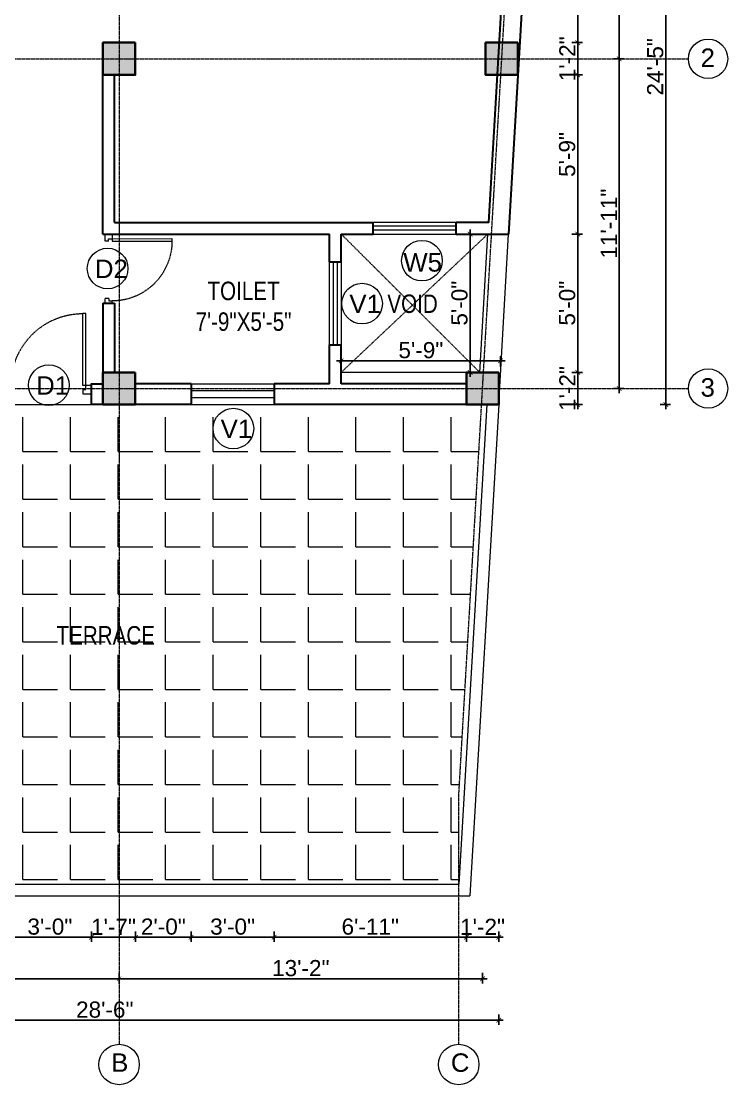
# Model space of a CAD drawing. Header units: inches. Extents: x 94382 to 101671, y 6219 to 10323.
# Drawn here: x 95370.2 to 95676.5, y 7032.1 to 7493.3 of the extents above; entities that cross this region are included whole.
import ezdxf

# ---------------------------------------------------------------- set-up
doc = ezdxf.new("R2010")
doc.units = ezdxf.units.IN
doc.header["$MEASUREMENT"] = 0
doc.linetypes.add('CENTER', pattern=[2, 1.25, -0.25, 0.25, -0.25])
doc.linetypes.add('HIDDEN', pattern=[0.375, 0.25, -0.125])
for name, color, linetype, lineweight in [('Annotate-Lite.w', 4, 'Continuous', 9), ('Annotations-Bold.w', 2, 'Continuous', 13), ('COLOUM', 3, 'Continuous', 35), ('DIM-2', 4, 'Continuous', 20), ('Door-Window.w', 4, 'Continuous', 15), ('HA', 254, 'Continuous', 9), ('wall', 240, 'Continuous', 30), ('wall light', 6, 'Continuous', 18), ('window', 130, 'Continuous', 13)]:
    doc.layers.add(name, color=color, linetype=linetype, lineweight=lineweight)
doc.styles.add('ARAIL', font='arial.ttf')
doc.styles.add('DIM', font='arial.ttf', dxfattribs={"width": 0.8})
doc.styles.add('gaurav', font='arial.ttf')
doc.dimstyles.new('8 inch dim', dxfattribs={"dimtxt": 7, "dimasz": 2, "dimexe": 2, "dimexo": 1, "dimgap": 1, "dimtad": 1, "dimdec": 0, "dimzin": 3, "dimdsep": 46, "dimlunit": 4, "dimtxsty": 'ARAIL', "dimblk": 'ARCHTICK', "dimcen": 0.09, "dimdle": 2, "dimadec": 0, "dimazin": 0, "dimtfac": 1, "dimtdec": 0, "dimtix": 1, "dimtofl": 0, "dimtmove": 1, "dimatfit": 3, "dimldrblk": 'ARCHTICK', "dimfxlon": 1, "dimtolj": 1, "dimtzin": 0, "dimarcsym": 0})

# ---------------------------------------------------------------- blocks, each defined once
blk = doc.blocks.new('column 14')
at = {"layer": 'COLOUM'}
h = blk.add_hatch(color=256, dxfattribs=at)
h.dxf.hatch_style = 1
h.paths.add_polyline_path([(7, 7), (-7, 7), (-7, -7), (7, -7)])
blk.add_lwpolyline([(7, 7), (7, -7), (-7, -7), (-7, 7)], close=True, dxfattribs=at)
blk = doc.blocks.new('*U9')
at = {"layer": 'Door-Window.w', "ltscale": 3}
for p, q in [((11067.44, 10097.93), (11092.24, 10116.76)), ((11068.18, 10096.96), (11093, 10115.8)), ((11092.24, 10116.76), (11093, 10115.8)), ((11063.03, 10097.66), (11065.96, 10099.89)), ((11065.96, 10099.89), (11067.44, 10097.93)), ((11065.25, 10094.74), (11063.03, 10097.66)), ((11066.71, 10095.85), (11065.25, 10094.74)), ((11065.97, 10096.82), (11067.44, 10097.93)), ((11066.71, 10095.85), (11065.97, 10096.82)), ((11067.44, 10097.93), (11068.18, 10096.96)), ((11084.8, 10072.06), (11083.33, 10070.95)), ((11084.8, 10072.06), (11085.54, 10071.08)), ((11084.81, 10068.99), (11087.74, 10071.22)), ((11085.54, 10071.08), (11087, 10072.19)), ((11087.74, 10071.22), (11087, 10072.19)), ((11084.81, 10068.99), (11083.33, 10070.95))]:
    blk.add_line(p, q, dxfattribs=at)
at = {"layer": 'Door-Window.w', "color": 9, "linetype": 'HIDDEN', "lineweight": 18}
blk.add_arc((11068.18, 10096.96), 31.16, 307.2347, 37.1906, dxfattribs=at)
blk = doc.blocks.new('*U6')
at = {"layer": 'Door-Window.w', "ltscale": 3}
for p, q in [((11063.05, 10097.68), (11065.97, 10099.9)), ((11065.25, 10097.81), (11066.71, 10098.92)), ((11065.99, 10096.84), (11065.25, 10097.81)), ((11065.97, 10099.9), (11066.71, 10098.92)), ((11063.05, 10097.68), (11064.53, 10095.73)), ((11065.99, 10096.84), (11064.53, 10095.73)), ((11085.5, 10074.13), (11110.32, 10092.96)), ((11111.05, 10091.97), (11110.32, 10092.96)), ((11086.24, 10073.15), (11111.05, 10091.97)), ((11084.04, 10073.02), (11082.57, 10071.91)), ((11082.57, 10071.91), (11084.79, 10068.98)), ((11084.04, 10073.02), (11084.78, 10072.04)), ((11084.78, 10072.04), (11086.24, 10073.15)), ((11084.79, 10068.98), (11087.72, 10071.2)), ((11086.24, 10073.15), (11085.5, 10074.13)), ((11087.72, 10071.2), (11086.24, 10073.15))]:
    blk.add_line(p, q, dxfattribs=at)
at = {"layer": 'Door-Window.w', "color": 9, "linetype": 'HIDDEN', "lineweight": 18}
blk.add_arc((11085.5, 10074.13), 31.16, 37.1906, 127.1465, dxfattribs=at)
blk = doc.blocks.new('_ArchTick')
at = {"color": 0, "linetype": 'ByBlock', "const_width": 0.15}
blk.add_lwpolyline([(-0.5, -0.5), (0.5, 0.5)], dxfattribs=at)
blk = doc.blocks.new('*D253')
at = {"layer": 'Defpoints', "color": 0, "transparency": 16777216}
for p in [(95508.85, 7346.08), (95508.85, 7341.06), (95577.97, 7341.06)]:
    blk.add_point(p, dxfattribs=at)
at = {"layer": 'DIM-2', "color": 0, "lineweight": -2, "transparency": 16777216}
for p, q in [((95508.85, 7343.58), (95508.85, 7348.08)), ((95577.97, 7343.58), (95577.97, 7348.08)), ((95579.97, 7346.08), (95506.85, 7346.08))]:
    blk.add_line(p, q, dxfattribs=at)
at = {"layer": 'DIM-2', "color": 0, "lineweight": -2, "transparency": 16777216, "xscale": 2, "yscale": 2, "zscale": 2, "rotation": 180}
blk.add_blockref('_ArchTick', (95508.85, 7346.08), dxfattribs=at)
at = {"layer": 'DIM-2', "color": 0, "lineweight": -2, "transparency": 16777216, "xscale": 2, "yscale": 2, "zscale": 2}
blk.add_blockref('_ArchTick', (95577.97, 7346.08), dxfattribs=at)
at = {"layer": 'DIM-2', "color": 0, "transparency": 16777216, "insert": (95543.41, 7350.65), "char_height": 7, "attachment_point": 5, "style": 'ARAIL'}
blk.add_mtext('\\A1;5\'-9"', dxfattribs=at)
blk = doc.blocks.new('*D265')
at = {"layer": 'Defpoints', "color": 0, "transparency": 16777216}
for p in [(95593.43, 7606.06), (95585.5, 7484.06), (95611.43, 7484.06)]:
    blk.add_point(p, dxfattribs=at)
at = {"layer": 'DIM-2', "color": 0, "lineweight": -2, "transparency": 16777216}
for p, q in [((95608.93, 7606.06), (95613.43, 7606.06)), ((95611.43, 7608.06), (95611.43, 7482.06)), ((95608.93, 7484.06), (95613.43, 7484.06))]:
    blk.add_line(p, q, dxfattribs=at)
at = {"layer": 'DIM-2', "color": 0, "lineweight": -2, "transparency": 16777216, "xscale": 2, "yscale": 2, "zscale": 2}
for p, rotation in [((95611.43, 7606.06), 90), ((95611.43, 7484.06), 270)]:
    blk.add_blockref('_ArchTick', p, dxfattribs=dict(at, rotation=rotation))
at = {"layer": 'DIM-2', "color": 0, "transparency": 16777216, "insert": (95606.86, 7545.06), "char_height": 7, "attachment_point": 5, "rotation": 90, "style": 'ARAIL'}
blk.add_mtext('\\A1;10\'-2"', dxfattribs=at)
blk = doc.blocks.new('*D266')
at = {"layer": 'Defpoints', "color": 0, "transparency": 16777216}
for p in [(95585.5, 7484.06), (95585.5, 7470.06), (95611.43, 7470.06)]:
    blk.add_point(p, dxfattribs=at)
at = {"layer": 'DIM-2', "color": 0, "lineweight": -2, "transparency": 16777216}
for p, q in [((95611.43, 7486.06), (95611.43, 7468.06)), ((95608.93, 7484.06), (95613.43, 7484.06)), ((95608.93, 7470.06), (95613.43, 7470.06))]:
    blk.add_line(p, q, dxfattribs=at)
at = {"layer": 'DIM-2', "color": 0, "lineweight": -2, "transparency": 16777216, "xscale": 2, "yscale": 2, "zscale": 2}
for p, rotation in [((95611.43, 7484.06), 90), ((95611.43, 7470.06), 270)]:
    blk.add_blockref('_ArchTick', p, dxfattribs=dict(at, rotation=rotation))
at = {"layer": 'DIM-2', "color": 0, "transparency": 16777216, "insert": (95606.92, 7477.06), "char_height": 7, "attachment_point": 5, "rotation": 90, "style": 'ARAIL'}
blk.add_mtext('\\A1;1\'-2"', dxfattribs=at)
blk = doc.blocks.new('*D267')
at = {"layer": 'Defpoints', "color": 0, "transparency": 16777216}
for p in [(95585.5, 7470.06), (95581.47, 7401.06), (95611.43, 7401.06)]:
    blk.add_point(p, dxfattribs=at)
at = {"layer": 'DIM-2', "color": 0, "lineweight": -2, "transparency": 16777216}
for p, q in [((95608.93, 7470.06), (95613.43, 7470.06)), ((95611.43, 7472.06), (95611.43, 7399.06)), ((95608.93, 7401.06), (95613.43, 7401.06))]:
    blk.add_line(p, q, dxfattribs=at)
at = {"layer": 'DIM-2', "color": 0, "lineweight": -2, "transparency": 16777216, "xscale": 2, "yscale": 2, "zscale": 2}
for p, rotation in [((95611.43, 7470.06), 90), ((95611.43, 7401.06), 270)]:
    blk.add_blockref('_ArchTick', p, dxfattribs=dict(at, rotation=rotation))
at = {"layer": 'DIM-2', "color": 0, "transparency": 16777216, "insert": (95606.86, 7435.56), "char_height": 7, "attachment_point": 5, "rotation": 90, "style": 'ARAIL'}
blk.add_mtext('\\A1;5\'-9"', dxfattribs=at)
blk = doc.blocks.new('*D268')
at = {"layer": 'Defpoints', "color": 0, "transparency": 16777216}
for p in [(95581.47, 7401.06), (95577.97, 7341.06), (95611.43, 7341.06)]:
    blk.add_point(p, dxfattribs=at)
at = {"layer": 'DIM-2', "color": 0, "lineweight": -2, "transparency": 16777216}
for p, q in [((95611.43, 7403.06), (95611.43, 7339.06)), ((95608.93, 7401.06), (95613.43, 7401.06)), ((95608.93, 7341.06), (95613.43, 7341.06))]:
    blk.add_line(p, q, dxfattribs=at)
at = {"layer": 'DIM-2', "color": 0, "lineweight": -2, "transparency": 16777216, "xscale": 2, "yscale": 2, "zscale": 2}
for p, rotation in [((95611.43, 7401.06), 90), ((95611.43, 7341.06), 270)]:
    blk.add_blockref('_ArchTick', p, dxfattribs=dict(at, rotation=rotation))
at = {"layer": 'DIM-2', "color": 0, "transparency": 16777216, "insert": (95606.86, 7371.06), "char_height": 7, "attachment_point": 5, "rotation": 90, "style": 'ARAIL'}
blk.add_mtext('\\A1;5\'-0"', dxfattribs=at)
blk = doc.blocks.new('*D269')
at = {"layer": 'Defpoints', "color": 0, "transparency": 16777216}
for p in [(95577.97, 7341.06), (95577.16, 7327.06), (95611.43, 7327.06)]:
    blk.add_point(p, dxfattribs=at)
at = {"layer": 'DIM-2', "color": 0, "lineweight": -2, "transparency": 16777216}
for p, q in [((95611.43, 7343.06), (95611.43, 7325.06)), ((95608.93, 7341.06), (95613.43, 7341.06)), ((95608.93, 7327.06), (95613.43, 7327.06))]:
    blk.add_line(p, q, dxfattribs=at)
at = {"layer": 'DIM-2', "color": 0, "lineweight": -2, "transparency": 16777216, "xscale": 2, "yscale": 2, "zscale": 2}
for p, rotation in [((95611.43, 7341.06), 90), ((95611.43, 7327.06), 270)]:
    blk.add_blockref('_ArchTick', p, dxfattribs=dict(at, rotation=rotation))
at = {"layer": 'DIM-2', "color": 0, "transparency": 16777216, "insert": (95606.92, 7334.06), "char_height": 7, "attachment_point": 5, "rotation": 90, "style": 'ARAIL'}
blk.add_mtext('\\A1;1\'-2"', dxfattribs=at)
blk = doc.blocks.new('*D270')
at = {"layer": 'Defpoints', "color": 0, "transparency": 16777216}
for p in [(95578.5, 7477.06), (95629.43, 7477.06), (95570.16, 7334.06)]:
    blk.add_point(p, dxfattribs=at)
at = {"layer": 'DIM-2', "color": 0, "lineweight": -2, "transparency": 16777216}
for p, q in [((95626.93, 7477.06), (95631.43, 7477.06)), ((95629.43, 7332.06), (95629.43, 7479.06)), ((95626.93, 7334.06), (95631.43, 7334.06))]:
    blk.add_line(p, q, dxfattribs=at)
at = {"layer": 'DIM-2', "color": 0, "lineweight": -2, "transparency": 16777216, "xscale": 2, "yscale": 2, "zscale": 2}
for p, rotation in [((95629.43, 7477.06), 90), ((95629.43, 7334.06), 270)]:
    blk.add_blockref('_ArchTick', p, dxfattribs=dict(at, rotation=rotation))
at = {"layer": 'DIM-2', "color": 0, "transparency": 16777216, "insert": (95624.92, 7405.56), "char_height": 7, "attachment_point": 5, "rotation": 90, "style": 'ARAIL'}
blk.add_mtext('\\A1;11\'-11"', dxfattribs=at)
blk = doc.blocks.new('*D271')
at = {"layer": 'Defpoints', "color": 0, "transparency": 16777216}
for p in [(95586.43, 7613.06), (95629.43, 7613.06), (95578.5, 7477.06)]:
    blk.add_point(p, dxfattribs=at)
at = {"layer": 'DIM-2', "color": 0, "lineweight": -2, "transparency": 16777216}
for p, q in [((95626.93, 7613.06), (95631.43, 7613.06)), ((95629.43, 7475.06), (95629.43, 7615.06)), ((95626.93, 7477.06), (95631.43, 7477.06))]:
    blk.add_line(p, q, dxfattribs=at)
at = {"layer": 'DIM-2', "color": 0, "lineweight": -2, "transparency": 16777216, "xscale": 2, "yscale": 2, "zscale": 2}
for p, rotation in [((95629.43, 7613.06), 90), ((95629.43, 7477.06), 270)]:
    blk.add_blockref('_ArchTick', p, dxfattribs=dict(at, rotation=rotation))
at = {"layer": 'DIM-2', "color": 0, "transparency": 16777216, "insert": (95624.92, 7545.06), "char_height": 7, "attachment_point": 5, "rotation": 90, "style": 'ARAIL'}
blk.add_mtext('\\A1;11\'-4"', dxfattribs=at)
blk = doc.blocks.new('*D299')
at = {"layer": 'Defpoints', "color": 0, "transparency": 16777216}
for p in [(95364.56, 7327.06), (95400.56, 7327.06), (95400.56, 7096.06)]:
    blk.add_point(p, dxfattribs=at)
at = {"layer": 'DIM-2', "color": 0, "lineweight": -2, "transparency": 16777216}
for p, q in [((95364.56, 7098.56), (95364.56, 7094.06)), ((95400.56, 7098.56), (95400.56, 7094.06)), ((95362.56, 7096.06), (95402.56, 7096.06))]:
    blk.add_line(p, q, dxfattribs=at)
at = {"layer": 'DIM-2', "color": 0, "lineweight": -2, "transparency": 16777216, "xscale": 2, "yscale": 2, "zscale": 2, "rotation": 180}
blk.add_blockref('_ArchTick', (95364.56, 7096.06), dxfattribs=at)
at = {"layer": 'DIM-2', "color": 0, "lineweight": -2, "transparency": 16777216, "xscale": 2, "yscale": 2, "zscale": 2}
blk.add_blockref('_ArchTick', (95400.56, 7096.06), dxfattribs=at)
at = {"layer": 'DIM-2', "color": 0, "transparency": 16777216, "insert": (95382.56, 7100.63), "char_height": 7, "attachment_point": 5, "style": 'ARAIL'}
blk.add_mtext('\\A1;3\'-0"', dxfattribs=at)
blk = doc.blocks.new('*D278')
at = {"layer": 'Defpoints', "color": 0, "transparency": 16777216}
for p in [(95400.56, 7327.06), (95419.73, 7327.06), (95419.73, 7096.06)]:
    blk.add_point(p, dxfattribs=at)
at = {"layer": 'DIM-2', "color": 0, "lineweight": -2, "transparency": 16777216}
for p, q in [((95400.56, 7098.56), (95400.56, 7094.06)), ((95419.73, 7098.56), (95419.73, 7094.06)), ((95398.56, 7096.06), (95421.73, 7096.06))]:
    blk.add_line(p, q, dxfattribs=at)
at = {"layer": 'DIM-2', "color": 0, "lineweight": -2, "transparency": 16777216, "xscale": 2, "yscale": 2, "zscale": 2, "rotation": 180}
blk.add_blockref('_ArchTick', (95400.56, 7096.06), dxfattribs=at)
at = {"layer": 'DIM-2', "color": 0, "lineweight": -2, "transparency": 16777216, "xscale": 2, "yscale": 2, "zscale": 2}
blk.add_blockref('_ArchTick', (95419.73, 7096.06), dxfattribs=at)
at = {"layer": 'DIM-2', "color": 0, "transparency": 16777216, "insert": (95410.14, 7100.57), "char_height": 7, "attachment_point": 5, "style": 'ARAIL'}
blk.add_mtext('\\A1;1\'-7"', dxfattribs=at)
blk = doc.blocks.new('*D279')
at = {"layer": 'Defpoints', "color": 0, "transparency": 16777216}
for p in [(95419.73, 7327.06), (95443.79, 7327.06), (95443.79, 7096.06)]:
    blk.add_point(p, dxfattribs=at)
at = {"layer": 'DIM-2', "color": 0, "lineweight": -2, "transparency": 16777216}
for p, q in [((95419.73, 7098.56), (95419.73, 7094.06)), ((95443.79, 7098.56), (95443.79, 7094.06)), ((95417.73, 7096.06), (95445.79, 7096.06))]:
    blk.add_line(p, q, dxfattribs=at)
at = {"layer": 'DIM-2', "color": 0, "lineweight": -2, "transparency": 16777216, "xscale": 2, "yscale": 2, "zscale": 2, "rotation": 180}
blk.add_blockref('_ArchTick', (95419.73, 7096.06), dxfattribs=at)
at = {"layer": 'DIM-2', "color": 0, "lineweight": -2, "transparency": 16777216, "xscale": 2, "yscale": 2, "zscale": 2}
blk.add_blockref('_ArchTick', (95443.79, 7096.06), dxfattribs=at)
at = {"layer": 'DIM-2', "color": 0, "transparency": 16777216, "insert": (95431.76, 7100.63), "char_height": 7, "attachment_point": 5, "style": 'ARAIL'}
blk.add_mtext('\\A1;2\'-0"', dxfattribs=at)
blk = doc.blocks.new('*D280')
at = {"layer": 'Defpoints', "color": 0, "transparency": 16777216}
for p in [(95443.79, 7327.06), (95479.79, 7327.06), (95479.79, 7096.06)]:
    blk.add_point(p, dxfattribs=at)
at = {"layer": 'DIM-2', "color": 0, "lineweight": -2, "transparency": 16777216}
for p, q in [((95443.79, 7098.56), (95443.79, 7094.06)), ((95479.79, 7098.56), (95479.79, 7094.06)), ((95441.79, 7096.06), (95481.79, 7096.06))]:
    blk.add_line(p, q, dxfattribs=at)
at = {"layer": 'DIM-2', "color": 0, "lineweight": -2, "transparency": 16777216, "xscale": 2, "yscale": 2, "zscale": 2, "rotation": 180}
blk.add_blockref('_ArchTick', (95443.79, 7096.06), dxfattribs=at)
at = {"layer": 'DIM-2', "color": 0, "lineweight": -2, "transparency": 16777216, "xscale": 2, "yscale": 2, "zscale": 2}
blk.add_blockref('_ArchTick', (95479.79, 7096.06), dxfattribs=at)
at = {"layer": 'DIM-2', "color": 0, "transparency": 16777216, "insert": (95461.79, 7100.63), "char_height": 7, "attachment_point": 5, "style": 'ARAIL'}
blk.add_mtext('\\A1;3\'-0"', dxfattribs=at)
blk = doc.blocks.new('*D281')
at = {"layer": 'Defpoints', "color": 0, "transparency": 16777216}
for p in [(95479.79, 7327.06), (95563.16, 7327.06), (95563.16, 7096.06)]:
    blk.add_point(p, dxfattribs=at)
at = {"layer": 'DIM-2', "color": 0, "lineweight": -2, "transparency": 16777216}
for p, q in [((95479.79, 7098.56), (95479.79, 7094.06)), ((95563.16, 7098.56), (95563.16, 7094.06)), ((95477.79, 7096.06), (95565.16, 7096.06))]:
    blk.add_line(p, q, dxfattribs=at)
at = {"layer": 'DIM-2', "color": 0, "lineweight": -2, "transparency": 16777216, "xscale": 2, "yscale": 2, "zscale": 2, "rotation": 180}
blk.add_blockref('_ArchTick', (95479.79, 7096.06), dxfattribs=at)
at = {"layer": 'DIM-2', "color": 0, "lineweight": -2, "transparency": 16777216, "xscale": 2, "yscale": 2, "zscale": 2}
blk.add_blockref('_ArchTick', (95563.16, 7096.06), dxfattribs=at)
at = {"layer": 'DIM-2', "color": 0, "transparency": 16777216, "insert": (95521.47, 7100.63), "char_height": 7, "attachment_point": 5, "style": 'ARAIL'}
blk.add_mtext('\\A1;6\'-11"', dxfattribs=at)
blk = doc.blocks.new('*D282')
at = {"layer": 'Defpoints', "color": 0, "transparency": 16777216}
for p in [(95563.16, 7327.06), (95577.16, 7327.06), (95577.16, 7096.06)]:
    blk.add_point(p, dxfattribs=at)
at = {"layer": 'DIM-2', "color": 0, "lineweight": -2, "transparency": 16777216}
for p, q in [((95563.16, 7098.56), (95563.16, 7094.06)), ((95577.16, 7098.56), (95577.16, 7094.06)), ((95561.16, 7096.06), (95579.16, 7096.06))]:
    blk.add_line(p, q, dxfattribs=at)
at = {"layer": 'DIM-2', "color": 0, "lineweight": -2, "transparency": 16777216, "xscale": 2, "yscale": 2, "zscale": 2, "rotation": 180}
blk.add_blockref('_ArchTick', (95563.16, 7096.06), dxfattribs=at)
at = {"layer": 'DIM-2', "color": 0, "lineweight": -2, "transparency": 16777216, "xscale": 2, "yscale": 2, "zscale": 2}
blk.add_blockref('_ArchTick', (95577.16, 7096.06), dxfattribs=at)
at = {"layer": 'DIM-2', "color": 0, "transparency": 16777216, "insert": (95570.16, 7100.57), "char_height": 7, "attachment_point": 5, "style": 'ARAIL'}
blk.add_mtext('\\A1;1\'-2"', dxfattribs=at)
blk = doc.blocks.new('*D275')
at = {"layer": 'Defpoints', "color": 0, "transparency": 16777216}
for p in [(95242.56, 7327.06), (95412.56, 7327.06), (95412.56, 7078.06)]:
    blk.add_point(p, dxfattribs=at)
at = {"layer": 'DIM-2', "color": 0, "lineweight": -2, "transparency": 16777216}
for p, q in [((95242.56, 7080.56), (95242.56, 7076.06)), ((95412.56, 7080.56), (95412.56, 7076.06)), ((95240.56, 7078.06), (95414.56, 7078.06))]:
    blk.add_line(p, q, dxfattribs=at)
at = {"layer": 'DIM-2', "color": 0, "lineweight": -2, "transparency": 16777216, "xscale": 2, "yscale": 2, "zscale": 2, "rotation": 180}
blk.add_blockref('_ArchTick', (95242.56, 7078.06), dxfattribs=at)
at = {"layer": 'DIM-2', "color": 0, "lineweight": -2, "transparency": 16777216, "xscale": 2, "yscale": 2, "zscale": 2}
blk.add_blockref('_ArchTick', (95412.56, 7078.06), dxfattribs=at)
at = {"layer": 'DIM-2', "color": 0, "transparency": 16777216, "insert": (95327.56, 7082.57), "char_height": 7, "attachment_point": 5, "style": 'ARAIL'}
blk.add_mtext('\\A1;14\'-2"', dxfattribs=at)
blk = doc.blocks.new('*D276')
at = {"layer": 'Defpoints', "color": 0, "transparency": 16777216}
for p in [(95412.56, 7327.06), (95570.16, 7327.06), (95570.16, 7078.06)]:
    blk.add_point(p, dxfattribs=at)
at = {"layer": 'DIM-2', "color": 0, "lineweight": -2, "transparency": 16777216}
for p, q in [((95412.56, 7080.56), (95412.56, 7076.06)), ((95570.16, 7080.56), (95570.16, 7076.06)), ((95410.56, 7078.06), (95572.16, 7078.06))]:
    blk.add_line(p, q, dxfattribs=at)
at = {"layer": 'DIM-2', "color": 0, "lineweight": -2, "transparency": 16777216, "xscale": 2, "yscale": 2, "zscale": 2, "rotation": 180}
blk.add_blockref('_ArchTick', (95412.56, 7078.06), dxfattribs=at)
at = {"layer": 'DIM-2', "color": 0, "lineweight": -2, "transparency": 16777216, "xscale": 2, "yscale": 2, "zscale": 2}
blk.add_blockref('_ArchTick', (95570.16, 7078.06), dxfattribs=at)
at = {"layer": 'DIM-2', "color": 0, "transparency": 16777216, "insert": (95491.36, 7082.63), "char_height": 7, "attachment_point": 5, "style": 'ARAIL'}
blk.add_mtext('\\A1;13\'-2"', dxfattribs=at)
blk = doc.blocks.new('*D277')
at = {"layer": 'Defpoints', "color": 0, "transparency": 16777216}
for p in [(95235.56, 7327.06), (95577.16, 7327.06), (95577.16, 7060.06)]:
    blk.add_point(p, dxfattribs=at)
at = {"layer": 'DIM-2', "color": 0, "lineweight": -2, "transparency": 16777216}
for p, q in [((95235.56, 7062.56), (95235.56, 7058.06)), ((95577.16, 7062.56), (95577.16, 7058.06)), ((95233.56, 7060.06), (95579.16, 7060.06))]:
    blk.add_line(p, q, dxfattribs=at)
at = {"layer": 'DIM-2', "color": 0, "lineweight": -2, "transparency": 16777216, "xscale": 2, "yscale": 2, "zscale": 2, "rotation": 180}
blk.add_blockref('_ArchTick', (95235.56, 7060.06), dxfattribs=at)
at = {"layer": 'DIM-2', "color": 0, "lineweight": -2, "transparency": 16777216, "xscale": 2, "yscale": 2, "zscale": 2}
blk.add_blockref('_ArchTick', (95577.16, 7060.06), dxfattribs=at)
at = {"layer": 'DIM-2', "color": 0, "transparency": 16777216, "insert": (95406.36, 7064.63), "char_height": 7, "attachment_point": 5, "style": 'ARAIL'}
blk.add_mtext('\\A1;28\'-6"', dxfattribs=at)
blk = doc.blocks.new('*D255')
at = {"layer": 'Defpoints', "color": 0, "transparency": 16777216}
for p in [(95594.25, 7620.06), (95649.62, 7620.06), (95577.16, 7327.06)]:
    blk.add_point(p, dxfattribs=at)
at = {"layer": 'DIM-2', "color": 0, "lineweight": -2, "transparency": 16777216}
for p, q in [((95647.12, 7620.06), (95651.62, 7620.06)), ((95649.62, 7325.06), (95649.62, 7622.06)), ((95647.12, 7327.06), (95651.62, 7327.06))]:
    blk.add_line(p, q, dxfattribs=at)
at = {"layer": 'DIM-2', "color": 0, "lineweight": -2, "transparency": 16777216, "xscale": 2, "yscale": 2, "zscale": 2}
for p, rotation in [((95649.62, 7620.06), 90), ((95649.62, 7327.06), 270)]:
    blk.add_blockref('_ArchTick', p, dxfattribs=dict(at, rotation=rotation))
at = {"layer": 'DIM-2', "color": 0, "transparency": 16777216, "insert": (95645.05, 7473.56), "char_height": 7, "attachment_point": 5, "rotation": 90, "style": 'ARAIL'}
blk.add_mtext('\\A1;24\'-5"', dxfattribs=at)
blk = doc.blocks.new('*D254')
at = {"layer": 'Defpoints', "color": 0, "transparency": 16777216}
for p in [(95564.75, 7401.06), (95564.75, 7401.06), (95563.16, 7341.06)]:
    blk.add_point(p, dxfattribs=at)
at = {"layer": 'DIM-2', "color": 0, "lineweight": -2, "transparency": 16777216}
for p, q in [((95564.75, 7339.06), (95564.75, 7403.06)), ((95564.75, 7401.06), (95566.75, 7401.06)), ((95564.16, 7341.06), (95566.75, 7341.06))]:
    blk.add_line(p, q, dxfattribs=at)
at = {"layer": 'DIM-2', "color": 0, "lineweight": -2, "transparency": 16777216, "xscale": 2, "yscale": 2, "zscale": 2}
for p, rotation in [((95564.75, 7401.06), 90), ((95564.75, 7341.06), 270)]:
    blk.add_blockref('_ArchTick', p, dxfattribs=dict(at, rotation=rotation))
at = {"layer": 'DIM-2', "color": 0, "transparency": 16777216, "insert": (95560.17, 7371.06), "char_height": 7, "attachment_point": 5, "rotation": 90, "style": 'ARAIL'}
blk.add_mtext('\\A1;5\'-0"', dxfattribs=at)

msp = doc.modelspace()

# ---------------------------------------------------------------- hatches: boundary and pattern name
at = {"layer": 'HA'}
h = msp.add_hatch(dxfattribs=at)
h.set_pattern_fill('ANGLE', color=256, scale=75)
h.set_pattern_definition([(0, (-13075.39, -2407.695), (0, 20.625), [15, -5.625]), (90, (-13075.39, -2407.695), (-20.625, 1e-15), [15, -5.625])])
h.paths.add_polyline_path([(95569.75, 7327.06), (95563.16, 7327.06), (95479.79, 7327.06), (95443.79, 7327.06), (95419.73, 7327.06), (95412.56, 7327.06), (95412.56, 7119.06), (95559.83, 7119.06), (95559.83, 7157.06)])
h.paths.add_polyline_path([(95412.56, 7327.06), (95405.56, 7327.06), (95400.56, 7327.06), (95384.64, 7327.06, -0.146707), (95379.58, 7327.06), (95364.56, 7327.06), (95343.06, 7327.06), (95276.56, 7327.06), (95276.56, 7156.06), (95276.56, 7119.06), (95412.56, 7119.06)])
h.paths.add_polyline_path([(95383.55, 7218.66), (95430.27, 7218.66), (95430.27, 7235.14), (95383.55, 7235.14)], flags=9)
h.paths.add_polyline_path([(95277.98, 7130.31), (95294.4, 7130.31), (95294.4, 7146.8), (95277.98, 7146.8)], flags=24)

# ---------------------------------------------------------------- linework, layer by layer
at = {"layer": 'Annotate-Lite.w', "ltscale": 0.005}
for centre in [(95543.88, 7389.5), (95407.59, 7386.09), (95517.92, 7370.87), (95382.11, 7335.5), (95462.12, 7316.67)]:
    msp.add_circle(centre, 8.81, dxfattribs=at)
at = {"layer": 'Annotations-Bold.w', "linetype": 'CENTER', "ltscale": 0.3}
for p, q in [((95412.56, 7726.12), (95412.56, 7049.62)), ((95173.14, 7477.06), (95659.39, 7477.06)), ((95173.14, 7334.06), (95659.39, 7334.06))]:
    msp.add_line(p, q, dxfattribs=at)
msp.add_lwpolyline([(95559.83, 7049.62), (95559.83, 7157.06), (95586.43, 7613.06), (95586.43, 7726.12)], dxfattribs=at)
at = {"layer": 'DIM-2'}
for centre, radius in [((95667.93, 7477.06), 8.53), ((95667.93, 7334.06), 8.53), ((95412.56, 7040.86), 8.77), ((95559.83, 7040.86), 8.77)]:
    msp.add_circle(centre, radius, dxfattribs=at)
at = {"layer": 'HA', "linetype": 'HIDDEN'}
for p, q in [((95508.85, 7401.06), (95568.96, 7341.06)), ((95508.85, 7341.06), (95572.46, 7401.06))]:
    msp.add_line(p, q, dxfattribs=at)
at = {"layer": 'HA'}
msp.add_line((95364.56, 7327.06), (95400.56, 7327.06), dxfattribs=at)
at = {"layer": 'wall'}
for p, q in [((95594.25, 7620.06), (95581.47, 7401.06)), ((95405.56, 7401.06), (95405.56, 7470.06)), ((95410.56, 7406.06), (95410.56, 7470.06)), ((95410.56, 7406.06), (95522.66, 7406.06)), ((95522.66, 7401.06), (95522.66, 7406.06)), ((95558.66, 7401.06), (95558.66, 7406.06)), ((95405.56, 7401.06), (95503.85, 7401.06)), ((95503.85, 7389.06), (95503.85, 7401.06)), ((95508.85, 7401.06), (95522.66, 7401.06)), ((95508.85, 7389.06), (95508.85, 7401.06)), ((95558.66, 7401.06), (95581.47, 7401.06)), ((95503.85, 7389.06), (95508.85, 7389.06)), ((95405.56, 7371.06), (95410.56, 7371.06)), ((95405.56, 7371.06), (95405.56, 7341.06)), ((95410.56, 7371.06), (95410.56, 7341.06)), ((95503.85, 7336.06), (95503.85, 7353.06)), ((95503.85, 7353.06), (95508.85, 7353.06)), ((95508.85, 7336.06), (95508.85, 7353.06)), ((95443.79, 7336.06), (95419.73, 7336.06)), ((95443.79, 7336.06), (95443.79, 7327.06)), ((95503.85, 7336.06), (95479.79, 7336.06)), ((95479.79, 7336.06), (95479.79, 7327.06)), ((95563.16, 7336.06), (95508.85, 7336.06)), ((95443.79, 7327.06), (95419.73, 7327.06)), ((95563.16, 7327.06), (95479.79, 7327.06))]:
    msp.add_line(p, q, dxfattribs=at)
msp.add_lwpolyline([(95584.41, 7606.06), (95572.75, 7406.06), (95558.66, 7406.06)], dxfattribs=at)
msp.add_lwpolyline([(95405.56, 7327.06), (95400.56, 7327.06), (95400.56, 7336.06), (95405.56, 7336.06)], close=True, dxfattribs=at)
at = {"layer": 'wall light'}
for p, q in [((95563.16, 7341.06), (95508.85, 7341.06)), ((95571.98, 7327.06), (95559.85, 7119.06)), ((95577.16, 7327.06), (95564.57, 7114.06)), ((95240.56, 7119.06), (95559.85, 7119.06)), ((95235.56, 7114.06), (95564.57, 7114.06))]:
    msp.add_line(p, q, dxfattribs=at)
for points in [[(95568.96, 7341.06), (95572.46, 7401.06)], [(95577.16, 7327.06), (95581.47, 7401.06)]]:
    msp.add_lwpolyline(points, dxfattribs=at)
at = {"layer": 'window'}
for p, q in [((95558.66, 7406.06), (95522.66, 7406.06)), ((95558.66, 7404.43), (95522.66, 7404.43)), ((95558.66, 7402.68), (95522.66, 7402.68)), ((95522.66, 7401.06), (95558.66, 7401.06)), ((95503.85, 7353.06), (95503.85, 7389.06)), ((95505.48, 7353.06), (95505.48, 7389.06)), ((95507.23, 7353.06), (95507.23, 7389.06)), ((95508.85, 7389.06), (95508.85, 7353.06)), ((95443.79, 7336.06), (95479.79, 7336.06)), ((95479.79, 7333.06), (95443.79, 7333.06)), ((95479.79, 7330.06), (95443.79, 7330.06)), ((95443.79, 7327.06), (95479.79, 7327.06))]:
    msp.add_line(p, q, dxfattribs=at)

# ---------------------------------------------------------------- block references
at = {"layer": 'Door-Window.w', "linetype": 'ByBlock'}
for name, p, xscale, yscale, zscale, rotation in [('*U6', (82976.92, 8485.16), -0.8331589850765594, 0.8331589850765594, 0.8331589850765594, 217.2660034294755), ('*U9', (94034.06, -7581.1), -0.9997907820917175, 0.9997907820917175, 0.9997907820917175, 307.1524242901596)]:
    msp.add_blockref(name, p, dxfattribs=dict(at, xscale=xscale, yscale=yscale, zscale=zscale, rotation=rotation))
at = {"layer": 'wall', "xscale": -1, "rotation": 270}
for p in [(95412.56, 7477.06), (95578.5, 7477.06), (95412.56, 7334.06), (95570.16, 7334.06)]:
    msp.add_blockref('column 14', p, dxfattribs=at)

# ---------------------------------------------------------------- texts
at = {"ltscale": 7, "char_height": 8, "width": 121.9318, "attachment_point": 8, "style": 'DIM'}
for s, insert in [('TOILET\\P7\'-9"X5\'-5"', (95466.53, 7358.95)), ('VOID', (95539.81, 7366.71)), ('TERRACE', (95406.78, 7222.89))]:
    msp.add_mtext(s, dxfattribs=dict(at, insert=insert))
at = {"layer": 'Annotate-Lite.w', "ltscale": 0.005, "char_height": 8, "attachment_point": 1, "style": 'gaurav'}
for s, insert in [('D2', (95402.08, 7389.96)), ('W5', (95535.79, 7392.76)), ('V1', (95512.41, 7374.74)), ('D1', (95376.59, 7339.37)), ('V1', (95456.6, 7320.54))]:
    msp.add_mtext_dynamic_manual_height_columns(s, width=8, gutter_width=100, heights=[0], dxfattribs=dict(at, insert=insert))
at = {"layer": 'Annotations-Bold.w', "linetype": 'CENTER', "ltscale": 1.5, "char_height": 8, "attachment_point": 1, "style": 'ARAIL'}
for s, insert in [('2', (95664.69, 7481.52)), ('3', (95664.69, 7338.52))]:
    msp.add_mtext_dynamic_manual_height_columns(s, width=6.5393, gutter_width=100, heights=[0], dxfattribs=dict(at, insert=insert))
at = {"layer": 'DIM-2', "char_height": 8, "attachment_point": 1, "style": 'ARAIL'}
for s, insert in [('B', (95409.13, 7045.69)), ('C', (95556.41, 7045.69))]:
    msp.add_mtext_dynamic_manual_height_columns(s, width=6.5393, gutter_width=100, heights=[0], dxfattribs=dict(at, insert=insert))

# ---------------------------------------------------------------- dimensions: what is measured, and where the dimension line sits
at = {"layer": 'DIM-2'}
for base, p1, p2, picture, middle in [((95649.62, 7620.06), (95577.16, 7327.06), (95594.25, 7620.06), '*D255', (95645.05, 7473.56)), ((95629.43, 7613.06), (95578.5, 7477.06), (95586.43, 7613.06), '*D271', (95624.92, 7545.06)), ((95611.43, 7484.06), (95593.43, 7606.06), (95585.5, 7484.06), '*D265', (95606.86, 7545.06)), ((95629.43, 7477.06), (95570.16, 7334.06), (95578.5, 7477.06), '*D270', (95624.92, 7405.56)), ((95611.43, 7401.06), (95585.5, 7470.06), (95581.47, 7401.06), '*D267', (95606.86, 7435.56)), ((95564.75, 7401.06), (95563.16, 7341.06), (95564.75, 7401.06), '*D254', (95560.17, 7371.06)), ((95611.43, 7341.06), (95581.47, 7401.06), (95577.97, 7341.06), '*D268', (95606.86, 7371.06))]:
    dim = msp.add_linear_dim(base=base, p1=p1, p2=p2, angle=90, dimstyle='8 inch dim', dxfattribs=at)
    dim.commit()
    dim.dimension.update_dxf_attribs({"geometry": picture, "text_midpoint": middle})
for base, p1, p2, picture, middle in [((95611.43, 7470.06), (95585.5, 7484.06), (95585.5, 7470.06), '*D266', (95611.43, 7477.06)), ((95611.43, 7327.06), (95577.97, 7341.06), (95577.16, 7327.06), '*D269', (95611.43, 7334.06))]:
    dim = msp.add_linear_dim(base=base, p1=p1, p2=p2, angle=90, dimstyle='8 inch dim', dxfattribs=at)
    dim.commit()
    dim.dimension.update_dxf_attribs({"geometry": picture, "text_midpoint": middle, "dimtype": 128})
for base, p1, p2, picture, middle in [((95508.85, 7346.08), (95577.97, 7341.06), (95508.85, 7341.06), '*D253', (95543.41, 7350.65)), ((95577.16, 7060.06), (95235.56, 7327.06), (95577.16, 7327.06), '*D277', (95406.36, 7064.63)), ((95412.56, 7078.06), (95242.56, 7327.06), (95412.56, 7327.06), '*D275', (95327.56, 7082.57)), ((95400.56, 7096.06), (95364.56, 7327.06), (95400.56, 7327.06), '*D299', (95382.56, 7100.63)), ((95570.16, 7078.06), (95412.56, 7327.06), (95570.16, 7327.06), '*D276', (95491.36, 7082.63)), ((95443.79, 7096.06), (95419.73, 7327.06), (95443.79, 7327.06), '*D279', (95431.76, 7100.63)), ((95479.79, 7096.06), (95443.79, 7327.06), (95479.79, 7327.06), '*D280', (95461.79, 7100.63)), ((95563.16, 7096.06), (95479.79, 7327.06), (95563.16, 7327.06), '*D281', (95521.47, 7100.63))]:
    dim = msp.add_linear_dim(base=base, p1=p1, p2=p2, dimstyle='8 inch dim', dxfattribs=at)
    dim.commit()
    dim.dimension.update_dxf_attribs({"geometry": picture, "text_midpoint": middle})
for base, p1, p2, picture, middle in [((95419.73, 7096.06), (95400.56, 7327.06), (95419.73, 7327.06), '*D278', (95410.14, 7096.06)), ((95577.16, 7096.06), (95563.16, 7327.06), (95577.16, 7327.06), '*D282', (95570.16, 7096.06))]:
    dim = msp.add_linear_dim(base=base, p1=p1, p2=p2, dimstyle='8 inch dim', dxfattribs=at)
    dim.commit()
    dim.dimension.update_dxf_attribs({"geometry": picture, "text_midpoint": middle, "dimtype": 128})

doc.saveas('drawing.dxf')
